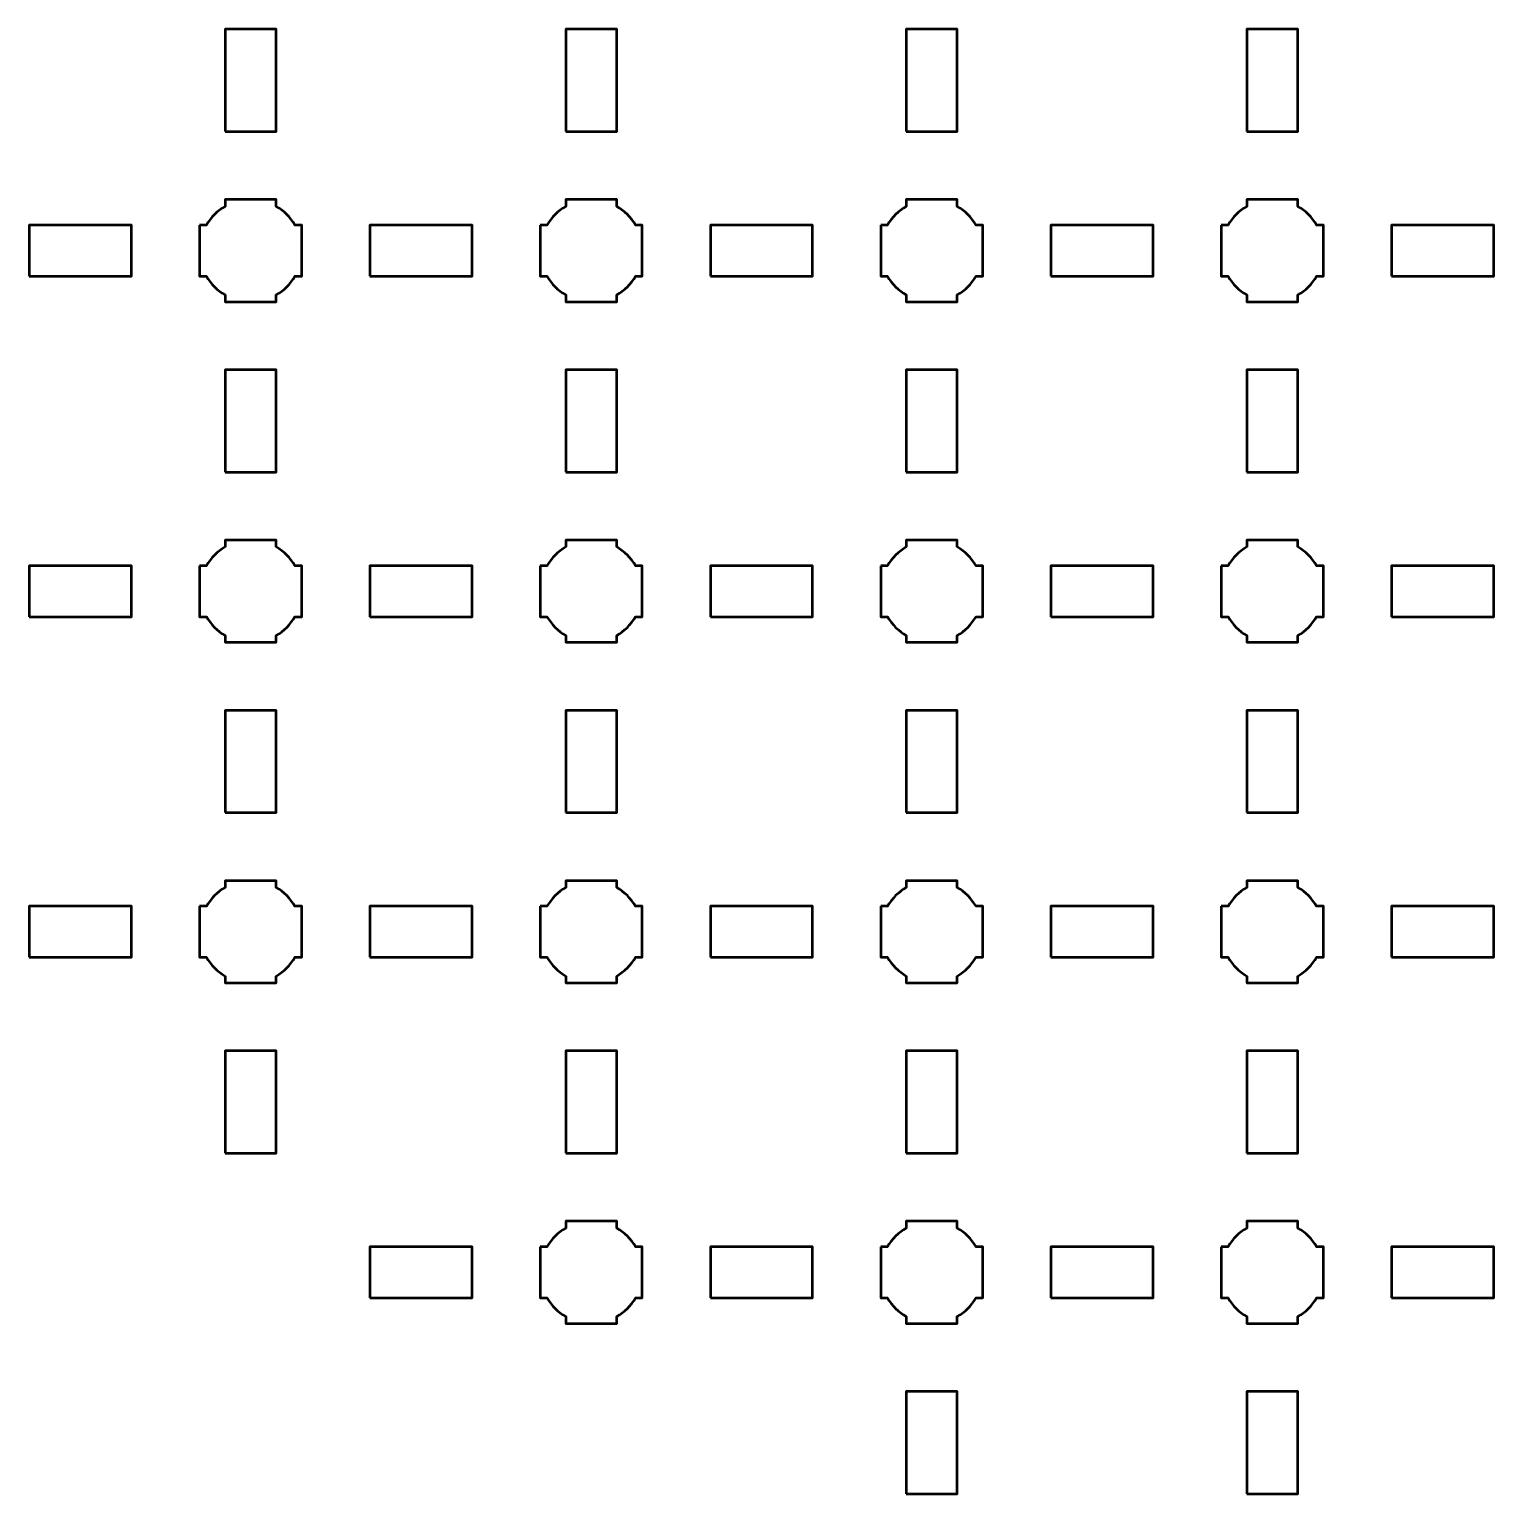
# Model space of a CAD drawing. Header units: centimetres. Extents: x -29.8 to 8.8, y -34.2 to 4.5.
# Drawn here: x -19.8 to -11.2, y -32.15 to -23.55 of the extents above; entities that cross this region are included whole.
import ezdxf

# ---------------------------------------------------------------- set-up
doc = ezdxf.new("R2010")
doc.units = ezdxf.units.CM
doc.header["$MEASUREMENT"] = 0
doc.layers.add('Layer 1', color=7, linetype='Continuous')

msp = doc.modelspace()

# ---------------------------------------------------------------- linework, layer by layer
at = {"layer": 'Layer 1', "lineweight": 53}
for points in [[(-18.65, -24.15), (-18.35, -24.15), (-18.35, -23.55), (-18.65, -23.55), (-18.65, -24.15)], [(-16.65, -24.15), (-16.35, -24.15), (-16.35, -23.55), (-16.65, -23.55), (-16.65, -24.15)], [(-14.65, -24.15), (-14.35, -24.15), (-14.35, -23.55), (-14.65, -23.55), (-14.65, -24.15)], [(-12.65, -24.15), (-12.35, -24.15), (-12.35, -23.55), (-12.65, -23.55), (-12.65, -24.15)], [(-19.8, -25), (-19.2, -25), (-19.2, -24.7), (-19.8, -24.7), (-19.8, -25)], [(-17.8, -25), (-17.2, -25), (-17.2, -24.7), (-17.8, -24.7), (-17.8, -25)], [(-15.8, -25), (-15.2, -25), (-15.2, -24.7), (-15.8, -24.7), (-15.8, -25)], [(-13.8, -25), (-13.2, -25), (-13.2, -24.7), (-13.8, -24.7), (-13.8, -25)], [(-11.8, -25), (-11.2, -25), (-11.2, -24.7), (-11.8, -24.7), (-11.8, -25)], [(-18.65, -26.15), (-18.35, -26.15), (-18.35, -25.55), (-18.65, -25.55), (-18.65, -26.15)], [(-16.65, -26.15), (-16.35, -26.15), (-16.35, -25.55), (-16.65, -25.55), (-16.65, -26.15)], [(-14.65, -26.15), (-14.35, -26.15), (-14.35, -25.55), (-14.65, -25.55), (-14.65, -26.15)], [(-12.65, -26.15), (-12.35, -26.15), (-12.35, -25.55), (-12.65, -25.55), (-12.65, -26.15)], [(-19.8, -27), (-19.2, -27), (-19.2, -26.7), (-19.8, -26.7), (-19.8, -27)], [(-17.8, -27), (-17.2, -27), (-17.2, -26.7), (-17.8, -26.7), (-17.8, -27)], [(-15.8, -27), (-15.2, -27), (-15.2, -26.7), (-15.8, -26.7), (-15.8, -27)], [(-13.8, -27), (-13.2, -27), (-13.2, -26.7), (-13.8, -26.7), (-13.8, -27)], [(-11.8, -27), (-11.2, -27), (-11.2, -26.7), (-11.8, -26.7), (-11.8, -27)], [(-18.65, -28.15), (-18.35, -28.15), (-18.35, -27.55), (-18.65, -27.55), (-18.65, -28.15)], [(-16.65, -28.15), (-16.35, -28.15), (-16.35, -27.55), (-16.65, -27.55), (-16.65, -28.15)], [(-14.65, -28.15), (-14.35, -28.15), (-14.35, -27.55), (-14.65, -27.55), (-14.65, -28.15)], [(-12.65, -28.15), (-12.35, -28.15), (-12.35, -27.55), (-12.65, -27.55), (-12.65, -28.15)], [(-19.8, -29), (-19.2, -29), (-19.2, -28.7), (-19.8, -28.7), (-19.8, -29)], [(-17.8, -29), (-17.2, -29), (-17.2, -28.7), (-17.8, -28.7), (-17.8, -29)], [(-15.8, -29), (-15.2, -29), (-15.2, -28.7), (-15.8, -28.7), (-15.8, -29)], [(-13.8, -29), (-13.2, -29), (-13.2, -28.7), (-13.8, -28.7), (-13.8, -29)], [(-11.8, -29), (-11.2, -29), (-11.2, -28.7), (-11.8, -28.7), (-11.8, -29)], [(-18.65, -30.15), (-18.35, -30.15), (-18.35, -29.55), (-18.65, -29.55), (-18.65, -30.15)], [(-16.65, -30.15), (-16.35, -30.15), (-16.35, -29.55), (-16.65, -29.55), (-16.65, -30.15)], [(-14.65, -30.15), (-14.35, -30.15), (-14.35, -29.55), (-14.65, -29.55), (-14.65, -30.15)], [(-12.65, -30.15), (-12.35, -30.15), (-12.35, -29.55), (-12.65, -29.55), (-12.65, -30.15)], [(-17.8, -31), (-17.2, -31), (-17.2, -30.7), (-17.8, -30.7), (-17.8, -31)], [(-15.8, -31), (-15.2, -31), (-15.2, -30.7), (-15.8, -30.7), (-15.8, -31)], [(-13.8, -31), (-13.2, -31), (-13.2, -30.7), (-13.8, -30.7), (-13.8, -31)], [(-11.8, -31), (-11.2, -31), (-11.2, -30.7), (-11.8, -30.7), (-11.8, -31)], [(-14.65, -32.15), (-14.35, -32.15), (-14.35, -31.55), (-14.65, -31.55), (-14.65, -32.15)], [(-12.65, -32.15), (-12.35, -32.15), (-12.35, -31.55), (-12.65, -31.55), (-12.65, -32.15)]]:
    msp.add_lwpolyline(points, close=True, dxfattribs=at)
for points in [[(-18.8, -24.7), (-18.8, -24.7), (-18.75985, -24.7), (-18.75985, -24.7), (-18.75985, -24.7), (-18.7335, -24.65447), (-18.69553, -24.6165), (-18.65, -24.59015), (-18.65, -24.59015), (-18.65, -24.59015), (-18.65, -24.55), (-18.65, -24.55), (-18.65, -24.55), (-18.65, -24.55), (-18.5, -24.55), (-18.5, -24.55), (-18.5, -24.55), (-18.5, -24.55), (-18.35, -24.55), (-18.35, -24.55), (-18.35, -24.55), (-18.35, -24.55), (-18.35, -24.59015), (-18.35, -24.59015), (-18.35, -24.59015), (-18.30447, -24.6165), (-18.2665, -24.65447), (-18.24015, -24.7), (-18.24015, -24.7), (-18.24015, -24.7), (-18.2, -24.7), (-18.2, -24.7), (-18.2, -24.7), (-18.2, -24.7), (-18.2, -24.85), (-18.2, -24.85), (-18.2, -24.85), (-18.2, -24.85), (-18.2, -25), (-18.2, -25), (-18.2, -25), (-18.2, -25), (-18.24015, -25), (-18.24015, -25), (-18.24015, -25), (-18.2665, -25.04553), (-18.30447, -25.0835), (-18.35, -25.10985), (-18.35, -25.10985), (-18.35, -25.10985), (-18.35, -25.15), (-18.35, -25.15), (-18.35, -25.15), (-18.35, -25.15), (-18.5, -25.15), (-18.5, -25.15), (-18.5, -25.15), (-18.5, -25.15), (-18.65, -25.15), (-18.65, -25.15), (-18.65, -25.15), (-18.65, -25.15), (-18.65, -25.10985), (-18.65, -25.10985), (-18.65, -25.10985), (-18.69553, -25.0835), (-18.7335, -25.04553), (-18.75985, -25), (-18.75985, -25), (-18.75985, -25), (-18.8, -25), (-18.8, -25), (-18.8, -25), (-18.8, -25), (-18.8, -24.85), (-18.8, -24.85), (-18.8, -24.85), (-18.8, -24.85), (-18.8, -24.7), (-18.8, -24.7)], [(-16.8, -24.7), (-16.8, -24.7), (-16.75985, -24.7), (-16.75985, -24.7), (-16.75985, -24.7), (-16.7335, -24.65447), (-16.69553, -24.6165), (-16.65, -24.59015), (-16.65, -24.59015), (-16.65, -24.59015), (-16.65, -24.55), (-16.65, -24.55), (-16.65, -24.55), (-16.65, -24.55), (-16.5, -24.55), (-16.5, -24.55), (-16.5, -24.55), (-16.5, -24.55), (-16.35, -24.55), (-16.35, -24.55), (-16.35, -24.55), (-16.35, -24.55), (-16.35, -24.59015), (-16.35, -24.59015), (-16.35, -24.59015), (-16.30447, -24.6165), (-16.2665, -24.65447), (-16.24015, -24.7), (-16.24015, -24.7), (-16.24015, -24.7), (-16.2, -24.7), (-16.2, -24.7), (-16.2, -24.7), (-16.2, -24.7), (-16.2, -24.85), (-16.2, -24.85), (-16.2, -24.85), (-16.2, -24.85), (-16.2, -25), (-16.2, -25), (-16.2, -25), (-16.2, -25), (-16.24015, -25), (-16.24015, -25), (-16.24015, -25), (-16.2665, -25.04553), (-16.30447, -25.0835), (-16.35, -25.10985), (-16.35, -25.10985), (-16.35, -25.10985), (-16.35, -25.15), (-16.35, -25.15), (-16.35, -25.15), (-16.35, -25.15), (-16.5, -25.15), (-16.5, -25.15), (-16.5, -25.15), (-16.5, -25.15), (-16.65, -25.15), (-16.65, -25.15), (-16.65, -25.15), (-16.65, -25.15), (-16.65, -25.10985), (-16.65, -25.10985), (-16.65, -25.10985), (-16.69553, -25.0835), (-16.7335, -25.04553), (-16.75985, -25), (-16.75985, -25), (-16.75985, -25), (-16.8, -25), (-16.8, -25), (-16.8, -25), (-16.8, -25), (-16.8, -24.85), (-16.8, -24.85), (-16.8, -24.85), (-16.8, -24.85), (-16.8, -24.7), (-16.8, -24.7)], [(-14.8, -24.7), (-14.8, -24.7), (-14.75985, -24.7), (-14.75985, -24.7), (-14.75985, -24.7), (-14.7335, -24.65447), (-14.69553, -24.6165), (-14.65, -24.59015), (-14.65, -24.59015), (-14.65, -24.59015), (-14.65, -24.55), (-14.65, -24.55), (-14.65, -24.55), (-14.65, -24.55), (-14.5, -24.55), (-14.5, -24.55), (-14.5, -24.55), (-14.5, -24.55), (-14.35, -24.55), (-14.35, -24.55), (-14.35, -24.55), (-14.35, -24.55), (-14.35, -24.59015), (-14.35, -24.59015), (-14.35, -24.59015), (-14.30447, -24.6165), (-14.2665, -24.65447), (-14.24015, -24.7), (-14.24015, -24.7), (-14.24015, -24.7), (-14.2, -24.7), (-14.2, -24.7), (-14.2, -24.7), (-14.2, -24.7), (-14.2, -24.85), (-14.2, -24.85), (-14.2, -24.85), (-14.2, -24.85), (-14.2, -25), (-14.2, -25), (-14.2, -25), (-14.2, -25), (-14.24015, -25), (-14.24015, -25), (-14.24015, -25), (-14.2665, -25.04553), (-14.30447, -25.0835), (-14.35, -25.10985), (-14.35, -25.10985), (-14.35, -25.10985), (-14.35, -25.15), (-14.35, -25.15), (-14.35, -25.15), (-14.35, -25.15), (-14.5, -25.15), (-14.5, -25.15), (-14.5, -25.15), (-14.5, -25.15), (-14.65, -25.15), (-14.65, -25.15), (-14.65, -25.15), (-14.65, -25.15), (-14.65, -25.10985), (-14.65, -25.10985), (-14.65, -25.10985), (-14.69553, -25.0835), (-14.7335, -25.04553), (-14.75985, -25), (-14.75985, -25), (-14.75985, -25), (-14.8, -25), (-14.8, -25), (-14.8, -25), (-14.8, -25), (-14.8, -24.85), (-14.8, -24.85), (-14.8, -24.85), (-14.8, -24.85), (-14.8, -24.7), (-14.8, -24.7)], [(-12.8, -24.7), (-12.8, -24.7), (-12.75985, -24.7), (-12.75985, -24.7), (-12.75985, -24.7), (-12.7335, -24.65447), (-12.69553, -24.6165), (-12.65, -24.59015), (-12.65, -24.59015), (-12.65, -24.59015), (-12.65, -24.55), (-12.65, -24.55), (-12.65, -24.55), (-12.65, -24.55), (-12.5, -24.55), (-12.5, -24.55), (-12.5, -24.55), (-12.5, -24.55), (-12.35, -24.55), (-12.35, -24.55), (-12.35, -24.55), (-12.35, -24.55), (-12.35, -24.59015), (-12.35, -24.59015), (-12.35, -24.59015), (-12.30447, -24.6165), (-12.2665, -24.65447), (-12.24015, -24.7), (-12.24015, -24.7), (-12.24015, -24.7), (-12.2, -24.7), (-12.2, -24.7), (-12.2, -24.7), (-12.2, -24.7), (-12.2, -24.85), (-12.2, -24.85), (-12.2, -24.85), (-12.2, -24.85), (-12.2, -25), (-12.2, -25), (-12.2, -25), (-12.2, -25), (-12.24015, -25), (-12.24015, -25), (-12.24015, -25), (-12.2665, -25.04553), (-12.30447, -25.0835), (-12.35, -25.10985), (-12.35, -25.10985), (-12.35, -25.10985), (-12.35, -25.15), (-12.35, -25.15), (-12.35, -25.15), (-12.35, -25.15), (-12.5, -25.15), (-12.5, -25.15), (-12.5, -25.15), (-12.5, -25.15), (-12.65, -25.15), (-12.65, -25.15), (-12.65, -25.15), (-12.65, -25.15), (-12.65, -25.10985), (-12.65, -25.10985), (-12.65, -25.10985), (-12.69553, -25.0835), (-12.7335, -25.04553), (-12.75985, -25), (-12.75985, -25), (-12.75985, -25), (-12.8, -25), (-12.8, -25), (-12.8, -25), (-12.8, -25), (-12.8, -24.85), (-12.8, -24.85), (-12.8, -24.85), (-12.8, -24.85), (-12.8, -24.7), (-12.8, -24.7)], [(-18.8, -26.7), (-18.8, -26.7), (-18.75985, -26.7), (-18.75985, -26.7), (-18.75985, -26.7), (-18.7335, -26.65447), (-18.69553, -26.6165), (-18.65, -26.59015), (-18.65, -26.59015), (-18.65, -26.59015), (-18.65, -26.55), (-18.65, -26.55), (-18.65, -26.55), (-18.65, -26.55), (-18.5, -26.55), (-18.5, -26.55), (-18.5, -26.55), (-18.5, -26.55), (-18.35, -26.55), (-18.35, -26.55), (-18.35, -26.55), (-18.35, -26.55), (-18.35, -26.59015), (-18.35, -26.59015), (-18.35, -26.59015), (-18.30447, -26.6165), (-18.2665, -26.65447), (-18.24015, -26.7), (-18.24015, -26.7), (-18.24015, -26.7), (-18.2, -26.7), (-18.2, -26.7), (-18.2, -26.7), (-18.2, -26.7), (-18.2, -26.85), (-18.2, -26.85), (-18.2, -26.85), (-18.2, -26.85), (-18.2, -27), (-18.2, -27), (-18.2, -27), (-18.2, -27), (-18.24015, -27), (-18.24015, -27), (-18.24015, -27), (-18.2665, -27.04553), (-18.30447, -27.0835), (-18.35, -27.10985), (-18.35, -27.10985), (-18.35, -27.10985), (-18.35, -27.15), (-18.35, -27.15), (-18.35, -27.15), (-18.35, -27.15), (-18.5, -27.15), (-18.5, -27.15), (-18.5, -27.15), (-18.5, -27.15), (-18.65, -27.15), (-18.65, -27.15), (-18.65, -27.15), (-18.65, -27.15), (-18.65, -27.10985), (-18.65, -27.10985), (-18.65, -27.10985), (-18.69553, -27.0835), (-18.7335, -27.04553), (-18.75985, -27), (-18.75985, -27), (-18.75985, -27), (-18.8, -27), (-18.8, -27), (-18.8, -27), (-18.8, -27), (-18.8, -26.85), (-18.8, -26.85), (-18.8, -26.85), (-18.8, -26.85), (-18.8, -26.7), (-18.8, -26.7)], [(-16.8, -26.7), (-16.8, -26.7), (-16.75985, -26.7), (-16.75985, -26.7), (-16.75985, -26.7), (-16.7335, -26.65447), (-16.69553, -26.6165), (-16.65, -26.59015), (-16.65, -26.59015), (-16.65, -26.59015), (-16.65, -26.55), (-16.65, -26.55), (-16.65, -26.55), (-16.65, -26.55), (-16.5, -26.55), (-16.5, -26.55), (-16.5, -26.55), (-16.5, -26.55), (-16.35, -26.55), (-16.35, -26.55), (-16.35, -26.55), (-16.35, -26.55), (-16.35, -26.59015), (-16.35, -26.59015), (-16.35, -26.59015), (-16.30447, -26.6165), (-16.2665, -26.65447), (-16.24015, -26.7), (-16.24015, -26.7), (-16.24015, -26.7), (-16.2, -26.7), (-16.2, -26.7), (-16.2, -26.7), (-16.2, -26.7), (-16.2, -26.85), (-16.2, -26.85), (-16.2, -26.85), (-16.2, -26.85), (-16.2, -27), (-16.2, -27), (-16.2, -27), (-16.2, -27), (-16.24015, -27), (-16.24015, -27), (-16.24015, -27), (-16.2665, -27.04553), (-16.30447, -27.0835), (-16.35, -27.10985), (-16.35, -27.10985), (-16.35, -27.10985), (-16.35, -27.15), (-16.35, -27.15), (-16.35, -27.15), (-16.35, -27.15), (-16.5, -27.15), (-16.5, -27.15), (-16.5, -27.15), (-16.5, -27.15), (-16.65, -27.15), (-16.65, -27.15), (-16.65, -27.15), (-16.65, -27.15), (-16.65, -27.10985), (-16.65, -27.10985), (-16.65, -27.10985), (-16.69553, -27.0835), (-16.7335, -27.04553), (-16.75985, -27), (-16.75985, -27), (-16.75985, -27), (-16.8, -27), (-16.8, -27), (-16.8, -27), (-16.8, -27), (-16.8, -26.85), (-16.8, -26.85), (-16.8, -26.85), (-16.8, -26.85), (-16.8, -26.7), (-16.8, -26.7)], [(-14.8, -26.7), (-14.8, -26.7), (-14.75985, -26.7), (-14.75985, -26.7), (-14.75985, -26.7), (-14.7335, -26.65447), (-14.69553, -26.6165), (-14.65, -26.59015), (-14.65, -26.59015), (-14.65, -26.59015), (-14.65, -26.55), (-14.65, -26.55), (-14.65, -26.55), (-14.65, -26.55), (-14.5, -26.55), (-14.5, -26.55), (-14.5, -26.55), (-14.5, -26.55), (-14.35, -26.55), (-14.35, -26.55), (-14.35, -26.55), (-14.35, -26.55), (-14.35, -26.59015), (-14.35, -26.59015), (-14.35, -26.59015), (-14.30447, -26.6165), (-14.2665, -26.65447), (-14.24015, -26.7), (-14.24015, -26.7), (-14.24015, -26.7), (-14.2, -26.7), (-14.2, -26.7), (-14.2, -26.7), (-14.2, -26.7), (-14.2, -26.85), (-14.2, -26.85), (-14.2, -26.85), (-14.2, -26.85), (-14.2, -27), (-14.2, -27), (-14.2, -27), (-14.2, -27), (-14.24015, -27), (-14.24015, -27), (-14.24015, -27), (-14.2665, -27.04553), (-14.30447, -27.0835), (-14.35, -27.10985), (-14.35, -27.10985), (-14.35, -27.10985), (-14.35, -27.15), (-14.35, -27.15), (-14.35, -27.15), (-14.35, -27.15), (-14.5, -27.15), (-14.5, -27.15), (-14.5, -27.15), (-14.5, -27.15), (-14.65, -27.15), (-14.65, -27.15), (-14.65, -27.15), (-14.65, -27.15), (-14.65, -27.10985), (-14.65, -27.10985), (-14.65, -27.10985), (-14.69553, -27.0835), (-14.7335, -27.04553), (-14.75985, -27), (-14.75985, -27), (-14.75985, -27), (-14.8, -27), (-14.8, -27), (-14.8, -27), (-14.8, -27), (-14.8, -26.85), (-14.8, -26.85), (-14.8, -26.85), (-14.8, -26.85), (-14.8, -26.7), (-14.8, -26.7)], [(-12.8, -26.7), (-12.8, -26.7), (-12.75985, -26.7), (-12.75985, -26.7), (-12.75985, -26.7), (-12.7335, -26.65447), (-12.69553, -26.6165), (-12.65, -26.59015), (-12.65, -26.59015), (-12.65, -26.59015), (-12.65, -26.55), (-12.65, -26.55), (-12.65, -26.55), (-12.65, -26.55), (-12.5, -26.55), (-12.5, -26.55), (-12.5, -26.55), (-12.5, -26.55), (-12.35, -26.55), (-12.35, -26.55), (-12.35, -26.55), (-12.35, -26.55), (-12.35, -26.59015), (-12.35, -26.59015), (-12.35, -26.59015), (-12.30447, -26.6165), (-12.2665, -26.65447), (-12.24015, -26.7), (-12.24015, -26.7), (-12.24015, -26.7), (-12.2, -26.7), (-12.2, -26.7), (-12.2, -26.7), (-12.2, -26.7), (-12.2, -26.85), (-12.2, -26.85), (-12.2, -26.85), (-12.2, -26.85), (-12.2, -27), (-12.2, -27), (-12.2, -27), (-12.2, -27), (-12.24015, -27), (-12.24015, -27), (-12.24015, -27), (-12.2665, -27.04553), (-12.30447, -27.0835), (-12.35, -27.10985), (-12.35, -27.10985), (-12.35, -27.10985), (-12.35, -27.15), (-12.35, -27.15), (-12.35, -27.15), (-12.35, -27.15), (-12.5, -27.15), (-12.5, -27.15), (-12.5, -27.15), (-12.5, -27.15), (-12.65, -27.15), (-12.65, -27.15), (-12.65, -27.15), (-12.65, -27.15), (-12.65, -27.10985), (-12.65, -27.10985), (-12.65, -27.10985), (-12.69553, -27.0835), (-12.7335, -27.04553), (-12.75985, -27), (-12.75985, -27), (-12.75985, -27), (-12.8, -27), (-12.8, -27), (-12.8, -27), (-12.8, -27), (-12.8, -26.85), (-12.8, -26.85), (-12.8, -26.85), (-12.8, -26.85), (-12.8, -26.7), (-12.8, -26.7)], [(-18.8, -28.7), (-18.8, -28.7), (-18.75985, -28.7), (-18.75985, -28.7), (-18.75985, -28.7), (-18.7335, -28.65447), (-18.69553, -28.6165), (-18.65, -28.59015), (-18.65, -28.59015), (-18.65, -28.59015), (-18.65, -28.55), (-18.65, -28.55), (-18.65, -28.55), (-18.65, -28.55), (-18.5, -28.55), (-18.5, -28.55), (-18.5, -28.55), (-18.5, -28.55), (-18.35, -28.55), (-18.35, -28.55), (-18.35, -28.55), (-18.35, -28.55), (-18.35, -28.59015), (-18.35, -28.59015), (-18.35, -28.59015), (-18.30447, -28.6165), (-18.2665, -28.65447), (-18.24015, -28.7), (-18.24015, -28.7), (-18.24015, -28.7), (-18.2, -28.7), (-18.2, -28.7), (-18.2, -28.7), (-18.2, -28.7), (-18.2, -28.85), (-18.2, -28.85), (-18.2, -28.85), (-18.2, -28.85), (-18.2, -29), (-18.2, -29), (-18.2, -29), (-18.2, -29), (-18.24015, -29), (-18.24015, -29), (-18.24015, -29), (-18.2665, -29.04553), (-18.30447, -29.0835), (-18.35, -29.10985), (-18.35, -29.10985), (-18.35, -29.10985), (-18.35, -29.15), (-18.35, -29.15), (-18.35, -29.15), (-18.35, -29.15), (-18.5, -29.15), (-18.5, -29.15), (-18.5, -29.15), (-18.5, -29.15), (-18.65, -29.15), (-18.65, -29.15), (-18.65, -29.15), (-18.65, -29.15), (-18.65, -29.10985), (-18.65, -29.10985), (-18.65, -29.10985), (-18.69553, -29.0835), (-18.7335, -29.04553), (-18.75985, -29), (-18.75985, -29), (-18.75985, -29), (-18.8, -29), (-18.8, -29), (-18.8, -29), (-18.8, -29), (-18.8, -28.85), (-18.8, -28.85), (-18.8, -28.85), (-18.8, -28.85), (-18.8, -28.7), (-18.8, -28.7)], [(-16.8, -28.7), (-16.8, -28.7), (-16.75985, -28.7), (-16.75985, -28.7), (-16.75985, -28.7), (-16.7335, -28.65447), (-16.69553, -28.6165), (-16.65, -28.59015), (-16.65, -28.59015), (-16.65, -28.59015), (-16.65, -28.55), (-16.65, -28.55), (-16.65, -28.55), (-16.65, -28.55), (-16.5, -28.55), (-16.5, -28.55), (-16.5, -28.55), (-16.5, -28.55), (-16.35, -28.55), (-16.35, -28.55), (-16.35, -28.55), (-16.35, -28.55), (-16.35, -28.59015), (-16.35, -28.59015), (-16.35, -28.59015), (-16.30447, -28.6165), (-16.2665, -28.65447), (-16.24015, -28.7), (-16.24015, -28.7), (-16.24015, -28.7), (-16.2, -28.7), (-16.2, -28.7), (-16.2, -28.7), (-16.2, -28.7), (-16.2, -28.85), (-16.2, -28.85), (-16.2, -28.85), (-16.2, -28.85), (-16.2, -29), (-16.2, -29), (-16.2, -29), (-16.2, -29), (-16.24015, -29), (-16.24015, -29), (-16.24015, -29), (-16.2665, -29.04553), (-16.30447, -29.0835), (-16.35, -29.10985), (-16.35, -29.10985), (-16.35, -29.10985), (-16.35, -29.15), (-16.35, -29.15), (-16.35, -29.15), (-16.35, -29.15), (-16.5, -29.15), (-16.5, -29.15), (-16.5, -29.15), (-16.5, -29.15), (-16.65, -29.15), (-16.65, -29.15), (-16.65, -29.15), (-16.65, -29.15), (-16.65, -29.10985), (-16.65, -29.10985), (-16.65, -29.10985), (-16.69553, -29.0835), (-16.7335, -29.04553), (-16.75985, -29), (-16.75985, -29), (-16.75985, -29), (-16.8, -29), (-16.8, -29), (-16.8, -29), (-16.8, -29), (-16.8, -28.85), (-16.8, -28.85), (-16.8, -28.85), (-16.8, -28.85), (-16.8, -28.7), (-16.8, -28.7)], [(-14.8, -28.7), (-14.8, -28.7), (-14.75985, -28.7), (-14.75985, -28.7), (-14.75985, -28.7), (-14.7335, -28.65447), (-14.69553, -28.6165), (-14.65, -28.59015), (-14.65, -28.59015), (-14.65, -28.59015), (-14.65, -28.55), (-14.65, -28.55), (-14.65, -28.55), (-14.65, -28.55), (-14.5, -28.55), (-14.5, -28.55), (-14.5, -28.55), (-14.5, -28.55), (-14.35, -28.55), (-14.35, -28.55), (-14.35, -28.55), (-14.35, -28.55), (-14.35, -28.59015), (-14.35, -28.59015), (-14.35, -28.59015), (-14.30447, -28.6165), (-14.2665, -28.65447), (-14.24015, -28.7), (-14.24015, -28.7), (-14.24015, -28.7), (-14.2, -28.7), (-14.2, -28.7), (-14.2, -28.7), (-14.2, -28.7), (-14.2, -28.85), (-14.2, -28.85), (-14.2, -28.85), (-14.2, -28.85), (-14.2, -29), (-14.2, -29), (-14.2, -29), (-14.2, -29), (-14.24015, -29), (-14.24015, -29), (-14.24015, -29), (-14.2665, -29.04553), (-14.30447, -29.0835), (-14.35, -29.10985), (-14.35, -29.10985), (-14.35, -29.10985), (-14.35, -29.15), (-14.35, -29.15), (-14.35, -29.15), (-14.35, -29.15), (-14.5, -29.15), (-14.5, -29.15), (-14.5, -29.15), (-14.5, -29.15), (-14.65, -29.15), (-14.65, -29.15), (-14.65, -29.15), (-14.65, -29.15), (-14.65, -29.10985), (-14.65, -29.10985), (-14.65, -29.10985), (-14.69553, -29.0835), (-14.7335, -29.04553), (-14.75985, -29), (-14.75985, -29), (-14.75985, -29), (-14.8, -29), (-14.8, -29), (-14.8, -29), (-14.8, -29), (-14.8, -28.85), (-14.8, -28.85), (-14.8, -28.85), (-14.8, -28.85), (-14.8, -28.7), (-14.8, -28.7)], [(-12.8, -28.7), (-12.8, -28.7), (-12.75985, -28.7), (-12.75985, -28.7), (-12.75985, -28.7), (-12.7335, -28.65447), (-12.69553, -28.6165), (-12.65, -28.59015), (-12.65, -28.59015), (-12.65, -28.59015), (-12.65, -28.55), (-12.65, -28.55), (-12.65, -28.55), (-12.65, -28.55), (-12.5, -28.55), (-12.5, -28.55), (-12.5, -28.55), (-12.5, -28.55), (-12.35, -28.55), (-12.35, -28.55), (-12.35, -28.55), (-12.35, -28.55), (-12.35, -28.59015), (-12.35, -28.59015), (-12.35, -28.59015), (-12.30447, -28.6165), (-12.2665, -28.65447), (-12.24015, -28.7), (-12.24015, -28.7), (-12.24015, -28.7), (-12.2, -28.7), (-12.2, -28.7), (-12.2, -28.7), (-12.2, -28.7), (-12.2, -28.85), (-12.2, -28.85), (-12.2, -28.85), (-12.2, -28.85), (-12.2, -29), (-12.2, -29), (-12.2, -29), (-12.2, -29), (-12.24015, -29), (-12.24015, -29), (-12.24015, -29), (-12.2665, -29.04553), (-12.30447, -29.0835), (-12.35, -29.10985), (-12.35, -29.10985), (-12.35, -29.10985), (-12.35, -29.15), (-12.35, -29.15), (-12.35, -29.15), (-12.35, -29.15), (-12.5, -29.15), (-12.5, -29.15), (-12.5, -29.15), (-12.5, -29.15), (-12.65, -29.15), (-12.65, -29.15), (-12.65, -29.15), (-12.65, -29.15), (-12.65, -29.10985), (-12.65, -29.10985), (-12.65, -29.10985), (-12.69553, -29.0835), (-12.7335, -29.04553), (-12.75985, -29), (-12.75985, -29), (-12.75985, -29), (-12.8, -29), (-12.8, -29), (-12.8, -29), (-12.8, -29), (-12.8, -28.85), (-12.8, -28.85), (-12.8, -28.85), (-12.8, -28.85), (-12.8, -28.7), (-12.8, -28.7)], [(-16.8, -30.7), (-16.8, -30.7), (-16.75985, -30.7), (-16.75985, -30.7), (-16.75985, -30.7), (-16.7335, -30.65447), (-16.69553, -30.6165), (-16.65, -30.59015), (-16.65, -30.59015), (-16.65, -30.59015), (-16.65, -30.55), (-16.65, -30.55), (-16.65, -30.55), (-16.65, -30.55), (-16.5, -30.55), (-16.5, -30.55), (-16.5, -30.55), (-16.5, -30.55), (-16.35, -30.55), (-16.35, -30.55), (-16.35, -30.55), (-16.35, -30.55), (-16.35, -30.59015), (-16.35, -30.59015), (-16.35, -30.59015), (-16.30447, -30.6165), (-16.2665, -30.65447), (-16.24015, -30.7), (-16.24015, -30.7), (-16.24015, -30.7), (-16.2, -30.7), (-16.2, -30.7), (-16.2, -30.7), (-16.2, -30.7), (-16.2, -30.85), (-16.2, -30.85), (-16.2, -30.85), (-16.2, -30.85), (-16.2, -31), (-16.2, -31), (-16.2, -31), (-16.2, -31), (-16.24015, -31), (-16.24015, -31), (-16.24015, -31), (-16.2665, -31.04553), (-16.30447, -31.0835), (-16.35, -31.10985), (-16.35, -31.10985), (-16.35, -31.10985), (-16.35, -31.15), (-16.35, -31.15), (-16.35, -31.15), (-16.35, -31.15), (-16.5, -31.15), (-16.5, -31.15), (-16.5, -31.15), (-16.5, -31.15), (-16.65, -31.15), (-16.65, -31.15), (-16.65, -31.15), (-16.65, -31.15), (-16.65, -31.10985), (-16.65, -31.10985), (-16.65, -31.10985), (-16.69553, -31.0835), (-16.7335, -31.04553), (-16.75985, -31), (-16.75985, -31), (-16.75985, -31), (-16.8, -31), (-16.8, -31), (-16.8, -31), (-16.8, -31), (-16.8, -30.85), (-16.8, -30.85), (-16.8, -30.85), (-16.8, -30.85), (-16.8, -30.7), (-16.8, -30.7)], [(-14.8, -30.7), (-14.8, -30.7), (-14.75985, -30.7), (-14.75985, -30.7), (-14.75985, -30.7), (-14.7335, -30.65447), (-14.69553, -30.6165), (-14.65, -30.59015), (-14.65, -30.59015), (-14.65, -30.59015), (-14.65, -30.55), (-14.65, -30.55), (-14.65, -30.55), (-14.65, -30.55), (-14.5, -30.55), (-14.5, -30.55), (-14.5, -30.55), (-14.5, -30.55), (-14.35, -30.55), (-14.35, -30.55), (-14.35, -30.55), (-14.35, -30.55), (-14.35, -30.59015), (-14.35, -30.59015), (-14.35, -30.59015), (-14.30447, -30.6165), (-14.2665, -30.65447), (-14.24015, -30.7), (-14.24015, -30.7), (-14.24015, -30.7), (-14.2, -30.7), (-14.2, -30.7), (-14.2, -30.7), (-14.2, -30.7), (-14.2, -30.85), (-14.2, -30.85), (-14.2, -30.85), (-14.2, -30.85), (-14.2, -31), (-14.2, -31), (-14.2, -31), (-14.2, -31), (-14.24015, -31), (-14.24015, -31), (-14.24015, -31), (-14.2665, -31.04553), (-14.30447, -31.0835), (-14.35, -31.10985), (-14.35, -31.10985), (-14.35, -31.10985), (-14.35, -31.15), (-14.35, -31.15), (-14.35, -31.15), (-14.35, -31.15), (-14.5, -31.15), (-14.5, -31.15), (-14.5, -31.15), (-14.5, -31.15), (-14.65, -31.15), (-14.65, -31.15), (-14.65, -31.15), (-14.65, -31.15), (-14.65, -31.10985), (-14.65, -31.10985), (-14.65, -31.10985), (-14.69553, -31.0835), (-14.7335, -31.04553), (-14.75985, -31), (-14.75985, -31), (-14.75985, -31), (-14.8, -31), (-14.8, -31), (-14.8, -31), (-14.8, -31), (-14.8, -30.85), (-14.8, -30.85), (-14.8, -30.85), (-14.8, -30.85), (-14.8, -30.7), (-14.8, -30.7)], [(-12.8, -30.7), (-12.8, -30.7), (-12.75985, -30.7), (-12.75985, -30.7), (-12.75985, -30.7), (-12.7335, -30.65447), (-12.69553, -30.6165), (-12.65, -30.59015), (-12.65, -30.59015), (-12.65, -30.59015), (-12.65, -30.55), (-12.65, -30.55), (-12.65, -30.55), (-12.65, -30.55), (-12.5, -30.55), (-12.5, -30.55), (-12.5, -30.55), (-12.5, -30.55), (-12.35, -30.55), (-12.35, -30.55), (-12.35, -30.55), (-12.35, -30.55), (-12.35, -30.59015), (-12.35, -30.59015), (-12.35, -30.59015), (-12.30447, -30.6165), (-12.2665, -30.65447), (-12.24015, -30.7), (-12.24015, -30.7), (-12.24015, -30.7), (-12.2, -30.7), (-12.2, -30.7), (-12.2, -30.7), (-12.2, -30.7), (-12.2, -30.85), (-12.2, -30.85), (-12.2, -30.85), (-12.2, -30.85), (-12.2, -31), (-12.2, -31), (-12.2, -31), (-12.2, -31), (-12.24015, -31), (-12.24015, -31), (-12.24015, -31), (-12.2665, -31.04553), (-12.30447, -31.0835), (-12.35, -31.10985), (-12.35, -31.10985), (-12.35, -31.10985), (-12.35, -31.15), (-12.35, -31.15), (-12.35, -31.15), (-12.35, -31.15), (-12.5, -31.15), (-12.5, -31.15), (-12.5, -31.15), (-12.5, -31.15), (-12.65, -31.15), (-12.65, -31.15), (-12.65, -31.15), (-12.65, -31.15), (-12.65, -31.10985), (-12.65, -31.10985), (-12.65, -31.10985), (-12.69553, -31.0835), (-12.7335, -31.04553), (-12.75985, -31), (-12.75985, -31), (-12.75985, -31), (-12.8, -31), (-12.8, -31), (-12.8, -31), (-12.8, -31), (-12.8, -30.85), (-12.8, -30.85), (-12.8, -30.85), (-12.8, -30.85), (-12.8, -30.7), (-12.8, -30.7)]]:
    msp.add_open_spline(points, degree=3, knots=[0, 0, 0, 0, 0.05, 0.05, 0.05, 0.05, 0.1, 0.1, 0.1, 0.1, 0.15, 0.15, 0.15, 0.15, 0.2, 0.2, 0.2, 0.2, 0.25, 0.25, 0.25, 0.25, 0.3, 0.3, 0.3, 0.3, 0.35, 0.35, 0.35, 0.35, 0.4, 0.4, 0.4, 0.4, 0.45, 0.45, 0.45, 0.45, 0.5, 0.5, 0.5, 0.5, 0.55, 0.55, 0.55, 0.55, 0.6, 0.6, 0.6, 0.6, 0.65, 0.65, 0.65, 0.65, 0.7, 0.7, 0.7, 0.7, 0.75, 0.75, 0.75, 0.75, 0.8, 0.8, 0.8, 0.8, 0.85, 0.85, 0.85, 0.85, 0.9, 0.9, 0.9, 0.9, 0.95, 0.95, 0.95, 0.95, 1, 1, 1, 1], dxfattribs=at)

doc.saveas('drawing.dxf')
